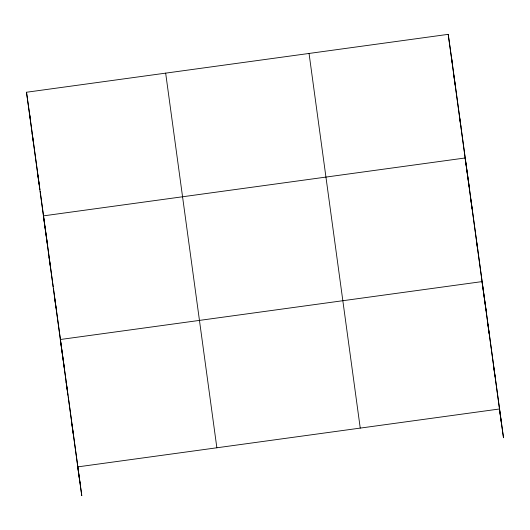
<?xml version="1.0" encoding="UTF-8"?>
<svg xmlns="http://www.w3.org/2000/svg" width="530" height="530" viewBox="0 0 530 530"><rect width="100%" height="100%" fill="white"/><g stroke="black" fill="none" stroke-linecap="round" stroke-linejoin="round"><path stroke-width="0.79" d="M79.964 482.843L26.5 92.246L448.214 34.344L452.302 63.11M453.846 75.558L455.217 85.197M459.477 116.766L460.848 126.412M469.202 186.739L465.108 157.98L43.394 215.876L44.765 225.522M470.739 199.187L472.111 208.833M476.371 240.401L477.742 250.041M486.096 310.375L482.002 281.609L60.288 339.511L63.368 361.155M487.805 324.075L489.177 333.714M493.602 366.535L494.974 376.174M26.5 92.246L30.482 120.217M32.131 133.454L33.503 143.1M37.762 174.668L39.134 184.307M44.878 226.31L47.488 244.641M49.025 257.09L50.396 266.729M54.656 298.304L56.028 307.943M63.487 361.964L64.382 368.277M66.091 381.971L67.462 391.617M71.894 424.431L73.266 434.077M451.408 56.796L503.5 437.753L499.406 408.994L77.698 466.89L81.786 495.656L68.29 396.857M448.214 34.344L501.678 424.947M309.05 53.451L360.241 428.101M165.665 73.133L216.863 447.784M29.693 114.699L39.962 189.846M40.2 191.31L53.212 286.816M53.451 288.28L68.059 395.446"/></g></svg>
